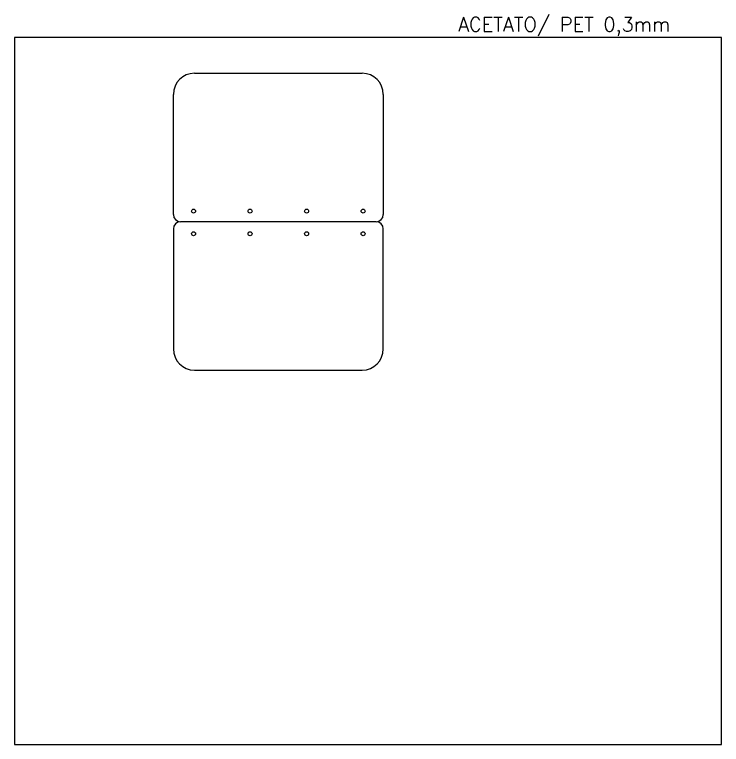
# Model space of a CAD drawing. Header units: millimetres. Extents: x 151 to 2196, y 73 to 1107.
# Drawn here: x 1196 to 2196, y 73 to 1105 of the extents above; entities that cross this region are included whole.
import ezdxf

# ---------------------------------------------------------------- set-up
doc = ezdxf.new("R2010")
doc.units = ezdxf.units.MM
doc.layers.add('360_CORTE-EXT', color=3, linetype='Continuous')
doc.layers.add('360_CORTE-INT', color=5, linetype='Continuous')
doc.styles.get("Standard").update_dxf_attribs({"font": 'simplex.shx'})

msp = doc.modelspace()

# ---------------------------------------------------------------- linework, layer by layer
msp.add_lwpolyline([(1195.8, 73), (2195.8, 73), (2195.8, 1073), (1195.8, 1073)], close=True)
at = {"layer": '360_CORTE-EXT'}
for p, q in [((1450.4, 1022.3), (1687.4, 1022.3)), ((1420.4, 822.3), (1420.4, 992.3)), ((1717.4, 992.3), (1717.4, 822.3)), ((1420.4, 802.3), (1420.4, 632.3)), ((1717.4, 632.3), (1717.4, 802.3)), ((1450.4, 602.3), (1687.4, 602.3))]:
    msp.add_line(p, q, dxfattribs=at)
for centre, radius, start, end in [((1450.4, 992.3), 30, 90, 180), ((1687.4, 992.3), 30, 0, 90), ((1430.4, 822.3), 10, 180, 270), ((1707.4, 822.3), 10, 270, 0), ((1430.4, 802.3), 10, 90, 180), ((1707.4, 802.3), 10, 0, 90), ((1450.4, 632.3), 30, 180, 270), ((1687.4, 632.3), 30, 270, 0)]:
    msp.add_arc(centre, radius, start, end, dxfattribs=at)
at = {"layer": '360_CORTE-INT'}
msp.add_line((1707.4, 812.3), (1430.4, 812.3), dxfattribs=at)
for centre in [(1448.9, 827.3), (1528.9, 827.3), (1608.9, 827.3), (1688.9, 827.3), (1448.9, 795.3), (1528.9, 795.3), (1608.9, 795.3), (1688.9, 795.3)]:
    msp.add_circle(centre, 2.8, dxfattribs=at)

# ---------------------------------------------------------------- texts
msp.add_text('ACETATO/ PET 0,3mm', height=20).set_placement((1823.2, 1081.5))

doc.saveas('drawing.dxf')
